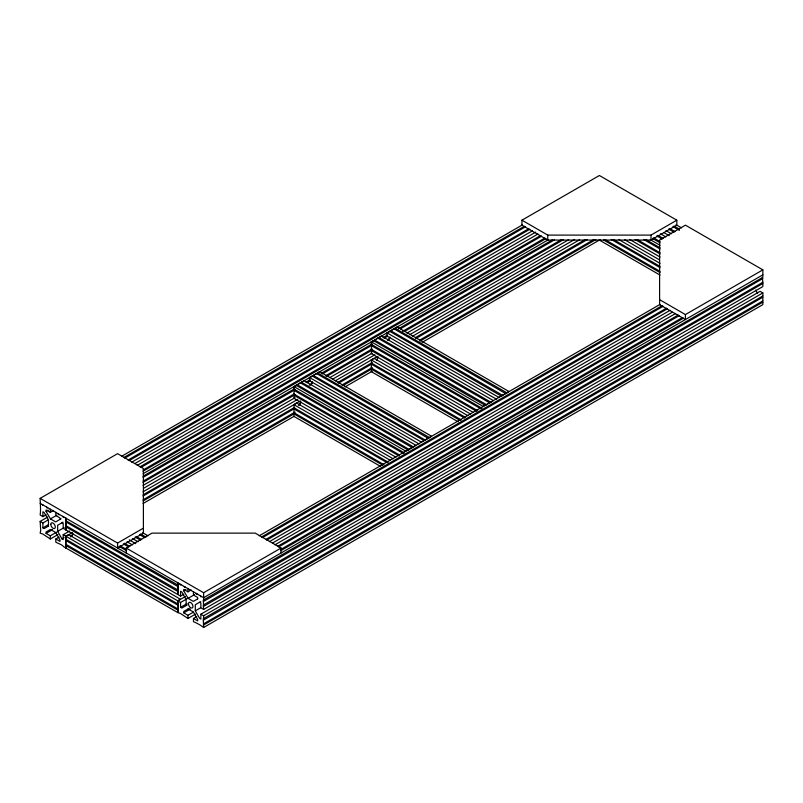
<?xml version="1.0" encoding="UTF-8"?>
<svg xmlns="http://www.w3.org/2000/svg" width="803" height="803" viewBox="0 0 803 803"><rect width="100%" height="100%" fill="white"/><g stroke="black" fill="none" stroke-linecap="round" stroke-linejoin="round"><path stroke-width="1.2" d="M412.19 447.642L300.292 382.78L296.498 385.611L293.818 386.514L293.818 389.023L404.582 452.972M412.652 447.703L415.813 445.233L303.966 380.652L300.663 383.182M316.804 373.867L319.624 371.618L431.472 436.19L428.411 438.408L316.432 373.465C313.371 375.443 312.487 376.507 309.476 377.48L309.476 380.652L419.146 443.979M489.579 402.805L377.721 338.073L373.796 340.964M490.352 402.755L493.243 400.526L381.405 335.955L377.781 338.364M393.861 328.758L394.373 329.1L397.063 326.911L508.901 391.483L505.84 393.701L393.861 328.758C390.8 330.746 389.917 331.81 386.905 332.773L386.905 335.955L496.585 399.272M412.14 447.351L408.486 450.081M428.27 438.036L424.867 440.456M489.569 402.654L485.403 405.505L373.415 340.562L371.247 341.817L371.247 344.316L482.011 408.265M502.427 395.387L505.709 393.329M43.352 505.177L42.83 505.519L42.318 504.585M47.648 507.657L47.136 507.998L46.624 507.064M59.492 514.492L58.97 514.833L58.458 513.9M63.788 516.981L63.276 517.323L62.764 516.379M181.006 584.654L180.494 584.996L179.972 584.052M185.312 587.134L184.79 587.475L184.278 586.541M197.147 593.969L196.635 594.31L196.113 593.377M201.453 596.448L200.931 596.8L200.419 595.856M762.318 277.467L762.85 282.305L203.229 605.111L203.621 609.427L200.86 607.841L200.86 602.973L199.616 602.25M71.045 536.645L72.902 533.423M299.037 405.013L300.904 401.791M310.6 385.018L312.457 381.806M376.466 360.316L378.333 357.084M388.03 340.311L389.887 337.099M502.297 395.749L501.544 396.19L389.555 331.237M61.961 522.773L63.206 523.496L63.206 528.364L177.664 594.451L178.055 590.125L65.826 525.624L66.358 520.776M65.826 529.87L66.298 525.634M399.151 454.799L293.818 393.992L294.37 389.294L293.818 389.023M72.481 532.55L65.956 536.314C65.384 538.582 65.515 551.159 66.298 539.295M395.889 457.168L293.818 398.238L294.37 394.263L293.818 393.992M477.665 410.724L371.247 349.285L371.799 344.587L371.247 344.316M65.826 547.957C67.241 543.209 64.541 543.531 65.956 548.037M473.318 412.471L371.247 353.541L371.799 349.556L371.247 349.285M383.944 464.666L293.818 412.632C293.998 408.988 294.48 407.683 293.818 404.602L296.568 403.006L393.209 458.804M380.692 466.473L293.818 416.325L294.37 412.903L293.818 412.632M461.374 419.959L371.247 367.925C371.438 364.281 371.919 362.986 371.247 359.895L373.997 358.309L470.648 414.097M458.122 421.776L371.247 371.618L371.799 368.196L371.247 367.925M177.664 590.195L178.055 585.166L65.685 520.645L65.956 529.95M59.071 537.117L55.808 538.994L55.808 542.176C58.448 543.651 62.052 544.494 63.788 546.783L177.664 612.528C177.804 609.718 178.778 605.482 177.664 603.866L65.826 539.295L65.826 536.233L68.576 534.637L180.424 599.219L177.664 600.805L63.206 534.718L63.206 539.586L61.961 538.863L57.635 531.375L57.635 525.272L63.066 522.141M40.15 498.362L117.579 453.655L143.396 468.561L143.396 533.132L117.579 548.037L117.579 543.069L40.15 498.362C40.26 504.977 40.943 509.584 40.15 515.054L42.9 516.64L46.162 514.763M521.95 220.193L599.379 175.496L676.819 220.193L676.819 225.161L651.002 240.067L547.756 240.067L521.95 225.161L521.95 220.193L547.756 235.098L651.002 235.098L676.819 220.193M121.594 456.305L522.281 224.97M123.762 457.559L524.449 226.225M124.786 458.152L525.483 226.817M128.068 460.049L528.755 228.704M129.092 460.641L529.789 229.297M61.098 518.768L55.678 521.91L50.438 518.889L46.082 511.35L48.26 510.096M131.742 462.167L532.439 230.832M46.082 511.35L46.082 509.935L50.298 512.364L53.56 510.487M135.004 463.472L535.691 232.127M57.906 534.607L50.298 538.994L42.83 534.045L40.15 533.132L40.702 530.351L40.15 521.408L47.748 517.022M137.253 465.349L537.94 234.014M40.15 521.408L42.9 522.994L48.331 519.862M139.903 466.874L540.59 235.54M50.438 518.889L56.953 515.125M140.927 467.476L541.624 236.132M143.115 469.986L544.896 238.029M42.9 522.994L42.9 527.862L48.331 524.73M143.064 471.21L545.93 238.621M48.491 526.075L44.155 528.585L42.9 527.862M143.054 473.72L548.098 239.876M143.054 476.219L293.998 389.084M305.943 382.188L310.289 379.678M321.14 373.405L372.18 343.945M383.041 337.672L387.387 335.162M398.238 328.899L552.434 239.866M55.808 538.994L60.024 541.423L60.024 540.017L55.678 532.479L50.438 529.458L46.082 531.967L46.082 533.383L52.607 529.619M143.054 477.414L295.082 389.646M307.027 382.74L310.289 380.863M322.234 373.967L372.18 345.129M384.125 338.234L387.387 336.357M400.416 328.829L554.612 239.806M143.054 481.188L293.998 394.052M309.195 385.269L312.457 383.392M325.486 375.864L372.18 348.914M387.387 340.131L389.555 338.876M402.584 331.358L561.126 239.826M57.635 531.375L64.15 527.611M46.082 533.383L50.298 535.812L56.822 532.048M143.054 482.382L295.082 394.614M326.57 376.426L372.18 350.098M404.762 331.288L563.294 239.756M143.054 485.444L295.082 397.666M329.832 377.611L372.18 353.159M406.93 333.094L568.725 239.685M63.206 534.718L69.72 530.964M143.566 488.324L297.762 399.302M332.512 379.247L374.86 354.796M409.61 334.731L574.657 239.435M143.054 491.797L300.513 400.898M335.263 380.833L377.611 356.381M412.361 336.316L579.585 239.776M61.961 538.863L64.13 537.619M70.303 536.866L72.481 535.611M143.054 494.859L293.998 407.713M298.345 405.204L300.513 403.949M337.431 382.64L372.18 362.575M415.613 337.501L585.016 239.695M143.054 496.043L295.082 408.275M338.515 383.202L372.18 363.769M415.613 338.685L587.184 239.635M143.054 499.827L295.082 412.059M341.777 385.099L372.18 367.543M419.959 339.96L593.698 239.655M143.054 501.012L295.082 413.244M342.861 385.661L372.18 368.738M419.959 341.145L595.876 239.585M143.054 503.521L293.998 416.376M345.029 386.916L372.18 371.237M422.127 342.399L600.222 239.585M117.579 543.069L143.396 528.163M126.181 552.996L126.181 548.037L151.998 533.132L255.244 533.132L281.05 548.037L281.05 552.996M408.346 450.182L405.666 451.095L293.818 386.514M423.984 440.676L421.324 442.051L309.476 377.48M485.263 405.134L483.095 406.388L371.247 341.817M501.403 395.819L498.753 397.344L386.905 332.773M259.249 535.782L659.946 304.447M261.417 537.036L662.114 305.702M262.451 537.629L663.137 306.294M265.723 539.516L666.41 308.181M266.747 540.118L667.444 308.774M197.679 598.877L193.332 601.387L188.093 598.355L183.746 590.827L185.915 589.573M269.396 541.644L670.093 310.309M177.804 582.807C178.376 587.113 178.306 590.526 177.804 594.531L180.565 596.117L183.817 594.24M183.746 590.827L183.746 589.412L187.962 591.841L191.214 589.964M272.659 542.938L672.262 312.237M195.561 614.084L187.962 618.471L180.494 613.512L177.804 612.609L178.366 609.828L177.804 600.885L185.413 596.499M274.907 544.825L675.604 313.491M177.804 600.885L180.565 602.471L187.079 598.717M277.557 546.351L678.254 315.017M188.093 598.355L194.607 594.601M278.591 546.953L679.278 315.609M126.181 548.037L203.621 592.734L281.05 548.037M659.604 299.67L685.421 314.575L762.85 269.868L762.85 277.336L203.229 600.142L203.621 605.181M180.565 602.471L180.565 607.339L187.079 603.585M280.779 549.463L682.55 317.496M280.719 550.687L683.584 318.098M187.24 604.93L181.809 608.062L180.565 607.339M762.85 274.837L203.621 597.703L40.15 503.33M189.177 608.303L183.746 611.444L183.746 612.86L187.962 615.289L193.393 612.157M200.72 601.618L195.29 604.749L195.29 610.852L199.616 618.34L200.86 619.063L200.86 614.195L760.1 291.328L762.85 292.914L762.85 295.976L203.229 618.782L203.621 627.504C200.208 624.844 197.197 623.299 193.463 621.652L193.463 618.471L196.725 616.584M183.746 612.86L190.261 609.096M203.621 601.397L762.85 278.531M195.29 610.852L200.72 607.72M203.621 606.365L762.85 283.499L762.298 282.586L762.85 282.305M203.621 609.427L762.85 286.561L762.85 283.499M200.86 614.195L203.621 615.791L762.85 292.914M203.621 620.036L762.85 297.17L762.298 296.247L762.85 295.976M203.621 623.811L762.85 300.944L762.85 297.17M203.621 625.005L762.85 302.139L762.298 301.215L762.85 300.944M203.621 627.504L762.85 304.638L762.85 302.139M65.826 518.146L65.966 520.585M65.816 520.665L65.956 518.226M762.85 269.868L685.421 225.161L659.604 240.067L659.604 304.638L685.421 319.544L685.421 314.575M676.086 224.75L681.516 227.881M673.918 225.994L679.348 229.136M672.894 226.597L679.408 230.351M669.622 228.484L675.052 231.615M668.588 229.076L674.018 232.208M665.938 230.612L671.368 233.743M663.77 232.529L669.2 235.67M660.427 233.783L665.858 236.925M657.777 235.319L663.208 238.451M656.754 235.911L662.184 239.043M653.481 237.798L659.996 241.562M652.448 238.391L660.046 242.787M650.279 239.645L660.056 245.286M645.933 239.645L660.056 247.796M643.765 239.575L660.056 248.98M637.251 239.595L660.056 252.764M635.083 239.535L660.056 253.949M629.652 239.455L660.056 257.01M624.804 239.836L659.544 259.901M618.792 239.545L660.056 263.374M613.362 239.475L660.056 266.435M611.183 239.404L660.056 267.62M604.669 239.424L660.056 271.404M603.585 239.987L660.056 272.588M599.239 239.987L660.056 275.098M394.885 328.166L506.733 392.737M390.589 330.645L502.437 395.227M378.755 337.481L490.593 402.052M374.449 339.97L486.297 404.541M371.247 345.511L480.927 408.827M371.247 350.479L476.58 411.287M371.247 359.895L467.888 415.693M371.247 362.956L465.72 417.5M371.247 364.14L464.636 418.062M371.247 369.109L460.29 420.521M317.456 372.873L429.304 437.444M313.16 375.352L424.998 439.924M312.126 375.945L423.974 440.526M301.316 382.188L413.164 446.759M297.02 384.667L408.857 449.248M295.986 385.269L407.834 449.841M293.818 390.208L403.487 453.534M293.818 395.176L399.151 455.994M293.818 404.602L390.459 460.4M293.818 407.663L388.291 462.207M293.818 408.847L387.207 462.769M293.818 413.816L382.86 465.228M142.673 532.71L148.103 535.852M140.505 533.965L145.925 537.097M139.471 534.557L144.901 537.699M136.199 536.454L141.629 539.586M135.165 537.046L140.595 540.178M132.515 538.572L137.945 541.714M129.263 539.877L135.777 543.631M127.015 541.754L132.445 544.886M124.365 543.28L129.795 546.421M123.331 543.882L128.761 547.014M120.059 545.769L126.573 549.533M119.025 546.361L126.633 550.748M65.826 521.84L177.664 586.421M65.826 526.808L177.664 591.389M188.093 608.935L193.332 611.956L197.679 619.484L197.679 620.9L193.463 618.471M65.826 540.479L177.664 605.05M65.826 544.263L177.664 608.835M65.826 545.448L177.664 610.019M755.753 290.124L757.61 293.336M651.002 235.098L651.002 240.067M547.756 235.098L547.756 240.067M203.621 592.734L203.621 600.212M203.621 615.791L203.621 618.842M197.679 598.867L197.679 597.452L193.463 595.023L193.463 591.841M187.962 588.669L187.962 591.841M187.962 615.289L187.962 618.471M186.135 605.562L186.135 599.46L181.809 591.972L180.565 591.249L180.565 596.117M177.664 582.727L177.664 585.226M177.664 600.805L177.664 603.866M60.024 519.39L60.024 517.985L55.808 515.546L55.808 512.364M50.298 509.192L50.298 512.364M50.298 535.812L50.298 538.994M48.481 526.085L48.481 519.983L44.155 512.495L42.9 511.772L42.9 516.64M188.454 603.856A3.192 1.837 60 0 0 191.837 608.062A3.192 1.837 60 0 0 191.837 603.555A3.192 1.837 60 0 0 188.454 603.856M50.8 524.379A3.192 1.837 60 0 0 54.182 528.585A3.192 1.837 60 0 0 54.182 524.078A3.192 1.837 60 0 0 50.8 524.379"/></g></svg>
